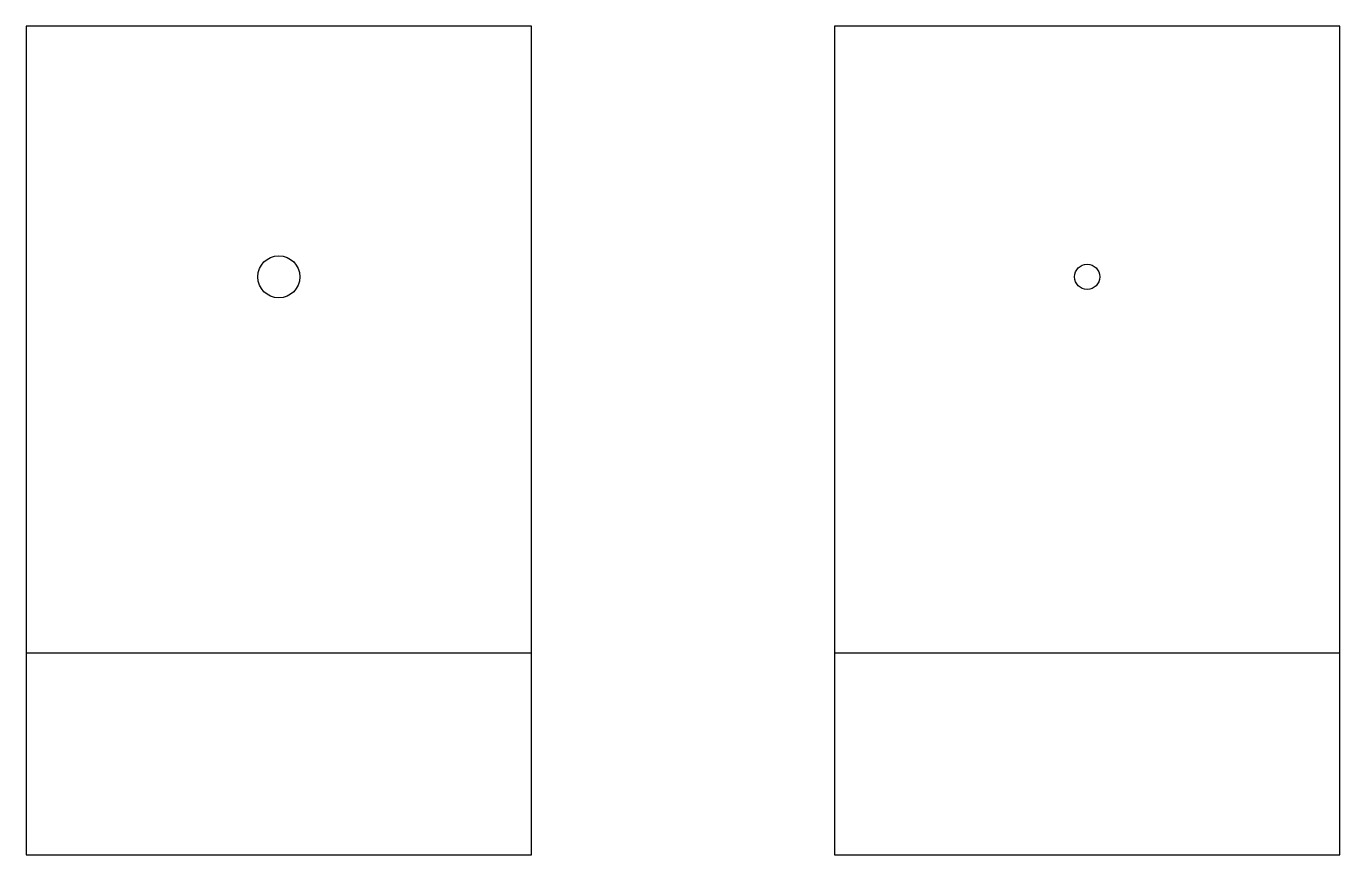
# Model space of a CAD drawing. Header units: millimetres. Extents: x -15 to 63, y -12 to 37.2.
import ezdxf

# ---------------------------------------------------------------- set-up
doc = ezdxf.new("R2010")
doc.units = ezdxf.units.MM
for name, color, linetype in [('BEND', 30, 'Continuous'), ('CUT_INNER', 6, 'Continuous'), ('CUT_OUTER', 1, 'Continuous')]:
    doc.layers.add(name, color=color, linetype=linetype)

msp = doc.modelspace()

# ---------------------------------------------------------------- linework, layer by layer
at = {"layer": 'BEND'}
for points in [[(-15, 0), (15, 0)], [(33, 0), (63, 0)]]:
    msp.add_lwpolyline(points, dxfattribs=at)
at = {"layer": 'CUT_INNER'}
for centre, radius in [((0, 22.32), 1.25), ((48, 22.32), 0.75)]:
    msp.add_circle(centre, radius, dxfattribs=at)
at = {"layer": 'CUT_OUTER'}
for points in [[(-15, -12), (15, -12), (15, 37.2), (-15, 37.2)], [(33, -12), (63, -12), (63, 37.2), (33, 37.2)]]:
    msp.add_lwpolyline(points, close=True, dxfattribs=at)

doc.saveas('drawing.dxf')
